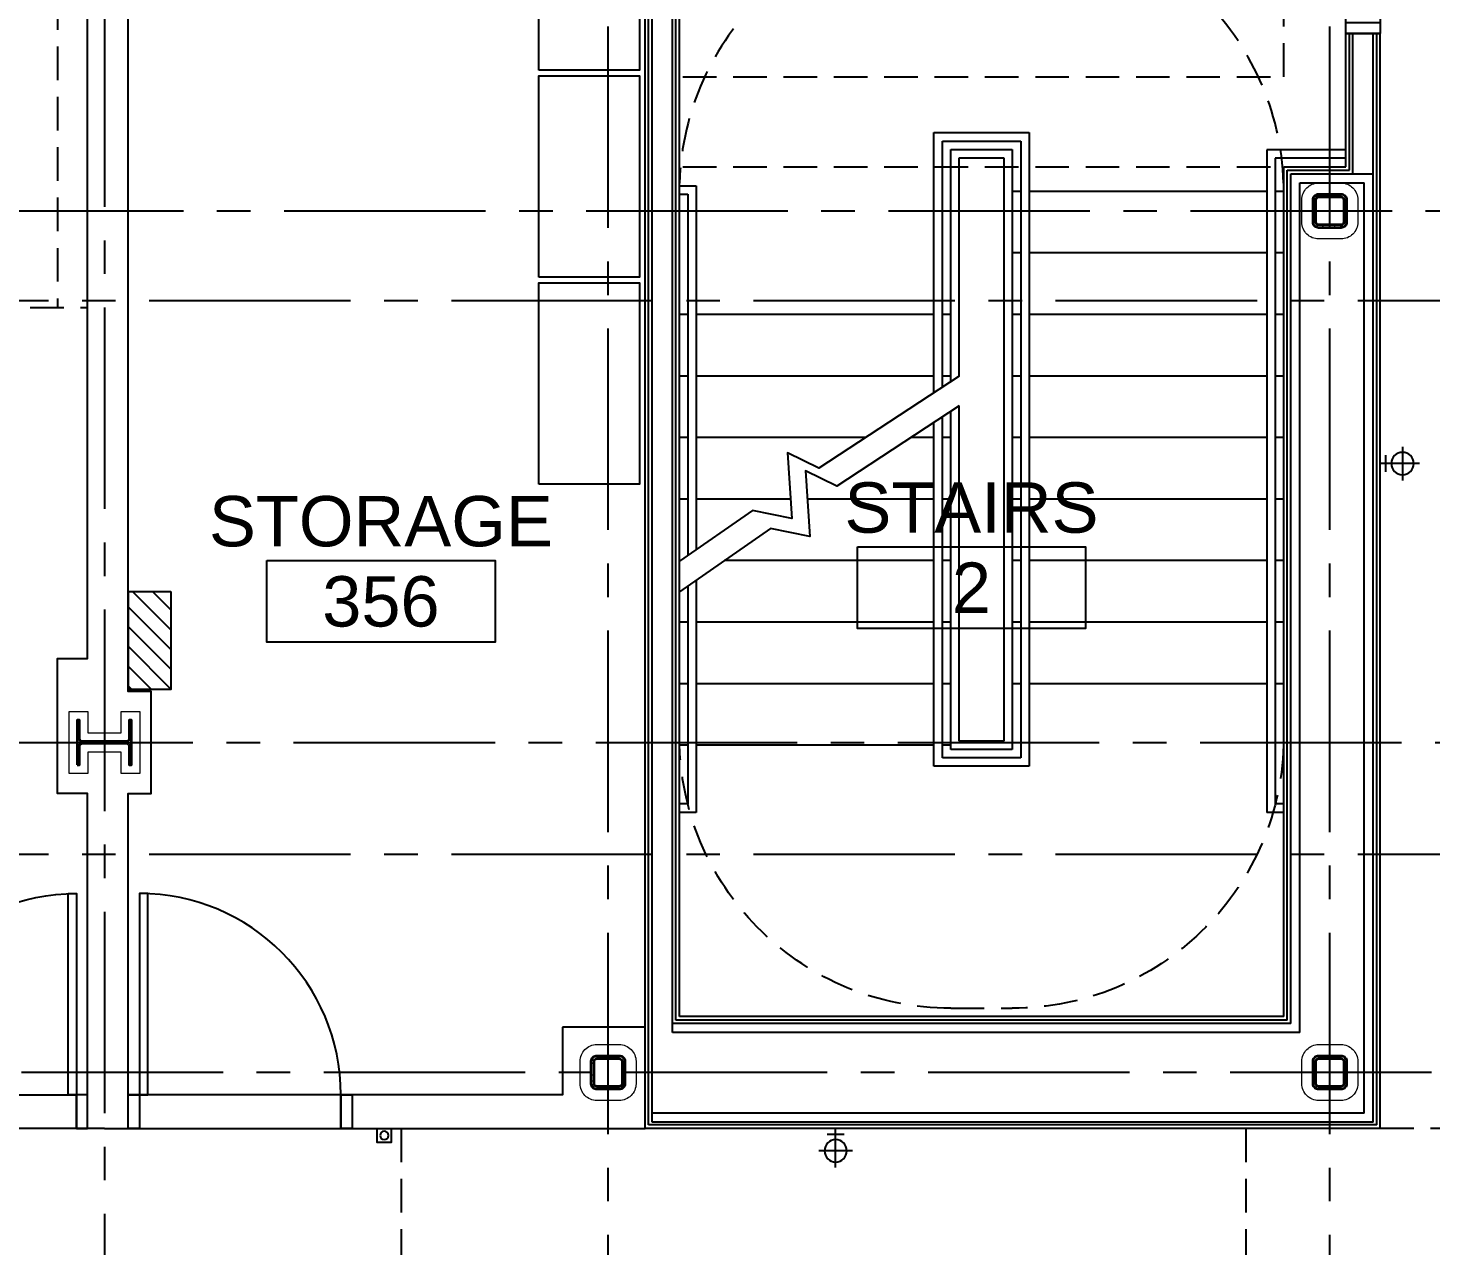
# Model space of a CAD drawing. Header units: inches. Extents: x 18000 to 22048, y 0 to 3165.
# Drawn here: x 21122.3 to 21373.1, y 1152.3 to 1370 of the extents above; entities that cross this region are included whole.
import ezdxf
from ezdxf.enums import TextEntityAlignment as Align

# ---------------------------------------------------------------- set-up
doc = ezdxf.new("R2010")
doc.units = ezdxf.units.IN
doc.header["$LTSCALE"] = 48
doc.header["$MEASUREMENT"] = 0
for name, pattern in [('CENTER2', [1.125, 0.75, -0.125, 0.125, -0.125]), ('HIDDEN', [0.375, 0.25, -0.125]), ('HIDDEN2', [0.1875, 0.125, -0.0625])]:
    doc.linetypes.add(name, pattern=pattern)
for name, color, linetype in [('_0_Objects', 8, 'Continuous'), ('A-Door', 8, 'Continuous'), ('A-Door-Head', 8, 'Continuous'), ('A-Flor-Case', 8, 'Continuous'), ('A-Flor-Hral', 8, 'Continuous'), ('A-Flor-Soffit', 8, 'HIDDEN2'), ('A-Flor-Spcl', 8, 'Continuous'), ('A-Flor-Strs', 8, 'Continuous'), ('A-Flor-Wall Mtd Fixture', 8, 'Continuous'), ('A-Grid(3-32)', 8, 'CENTER2'), ('A-Tag-Rm(3-32)', 8, 'Continuous'), ('A-Wall-Full', 8, 'Continuous'), ('A-Wall-Hatch', 8, 'Continuous'), ('S-Grid-Iden', 8, 'Continuous')]:
    doc.layers.add(name, color=color, linetype=linetype)
for name, color, linetype, lineweight in [('A-Detl-Hatch', 8, 'Continuous', 18), ('S-Detl-Hatch', 8, 'Continuous', 18), ('S-Detl-Wide', 8, 'Continuous', 35)]:
    doc.layers.add(name, color=color, linetype=linetype, lineweight=lineweight)
doc.styles.get("Standard").update_dxf_attribs({"font": 'arial.ttf'})

# ---------------------------------------------------------------- blocks, each defined once
blk = doc.blocks.new('st clearance 1')
at = {"linetype": 'HIDDEN2'}
blk.add_line((19.5, 48.5), (30.5, 48.5), dxfattribs=at)
for centre, start, end in [((19.5, 0), 90, 178.2277), ((30.5, 0), 1.7723, 90)]:
    blk.add_arc(centre, 48.5, start, end, dxfattribs=at)
blk = doc.blocks.new('st 3rd 4th right')
at = {"layer": 'A-Flor-Hral'}
for p, q in [((45.5, 111.55), (45.5, 158)), ((45.5, 158), (62.5, 158)), ((62.5, 158), (62.5, 44.75)), ((47, 112.53), (47, 156.5)), ((47, 156.5), (61, 156.5)), ((61, 156.5), (61, 46.25)), ((48.5, 113.52), (48.5, 155)), ((48.5, 155), (59.5, 155)), ((50, 114.5), (50, 153.5)), ((50, 153.5), (58, 153.5)), ((58, 153.5), (58, 49.25)), ((59.5, 155), (59.5, 47.75)), ((105, 154.91), (105, 36.5)), ((119.12, 154.91), (105, 154.91)), ((106.5, 153.41), (106.5, 38)), ((119.12, 153.41), (106.5, 153.41)), ((0, 148.5), (3, 148.5)), ((3, 148.5), (3, 83.47)), ((0, 147), (1.5, 147)), ((1.5, 147), (1.5, 82.43)), ((48.5, 47.75), (48.5, 108.18)), ((50, 49.25), (50, 109.16)), ((45.5, 44.75), (45.5, 106.21)), ((47, 46.25), (47, 107.2)), ((3, 78.01), (3, 36.5)), ((1.5, 76.97), (1.5, 38)), ((59.5, 47.75), (48.5, 47.75)), ((58, 49.25), (50, 49.25)), ((61, 46.25), (47, 46.25)), ((62.5, 44.75), (45.5, 44.75)), ((1.5, 38), (0, 38)), ((108, 38), (106.5, 38)), ((3, 36.5), (0, 36.5)), ((108, 36.5), (105, 36.5))]:
    blk.add_line(p, q, dxfattribs=at)
for points in [[(50, 114.5), (24.9, 98.04), (19.35, 100.77), (20.12, 89.05), (13.06, 90.45), (0, 81.39)], [(50, 109.16), (28.12, 94.82), (22.57, 97.55), (23.34, 85.83), (16.29, 87.23), (0, 75.93)]]:
    blk.add_lwpolyline(points, dxfattribs=at)
at = {"layer": 'A-Flor-Strs'}
for p, q in [((61, 147.5), (59.5, 147.5)), ((105, 147.5), (62.5, 147.5)), ((108, 147.5), (106.5, 147.5)), ((61, 136.5), (59.5, 136.5)), ((105, 136.5), (62.5, 136.5)), ((108, 136.5), (106.5, 136.5)), ((1.5, 125.5), (0, 125.5)), ((45.5, 125.5), (3, 125.5)), ((48.5, 125.5), (47, 125.5)), ((61, 125.5), (59.5, 125.5)), ((105, 125.5), (62.5, 125.5)), ((108, 125.5), (106.5, 125.5)), ((1.5, 114.5), (0, 114.5)), ((45.5, 114.5), (3, 114.5)), ((48.5, 114.5), (47, 114.5)), ((61, 114.5), (59.5, 114.5)), ((105, 114.5), (62.5, 114.5)), ((108, 114.5), (106.5, 114.5)), ((1.5, 103.5), (0, 103.5)), ((33.23, 103.5), (3, 103.5)), ((45.5, 103.5), (41.36, 103.5)), ((48.5, 103.5), (47, 103.5)), ((61, 103.5), (59.5, 103.5)), ((105, 103.5), (62.5, 103.5)), ((108, 103.5), (106.5, 103.5)), ((1.5, 92.5), (0, 92.5)), ((19.89, 92.5), (3, 92.5)), ((45.5, 92.5), (22.9, 92.5)), ((48.5, 92.5), (47, 92.5)), ((61, 92.5), (59.5, 92.5)), ((105, 92.5), (62.5, 92.5)), ((108, 92.5), (106.5, 92.5)), ((45.5, 81.5), (8.03, 81.5)), ((48.5, 81.5), (47, 81.5)), ((61, 81.5), (59.5, 81.5)), ((105, 81.5), (62.5, 81.5)), ((108, 81.5), (106.5, 81.5)), ((1.5, 70.5), (0, 70.5)), ((45.5, 70.5), (3, 70.5)), ((48.5, 70.5), (47, 70.5)), ((61, 70.5), (59.5, 70.5)), ((105, 70.5), (62.5, 70.5)), ((108, 70.5), (106.5, 70.5)), ((1.5, 59.5), (0, 59.5)), ((45.5, 59.5), (3, 59.5)), ((48.5, 59.5), (47, 59.5)), ((61, 59.5), (59.5, 59.5)), ((105, 59.5), (62.5, 59.5)), ((108, 59.5), (106.5, 59.5)), ((1.5, 48.5), (0, 48.5)), ((45.5, 48.5), (3, 48.5)), ((48.5, 48.5), (47, 48.5))]:
    blk.add_line(p, q, dxfattribs=at)
at = {"layer": 'A-Flor-Strs', "linetype": 'HIDDEN2'}
blk.add_blockref('st clearance 1', (29, 147.5), dxfattribs=at)
at = {"layer": 'A-Flor-Strs', "linetype": 'HIDDEN2', "xscale": -1, "rotation": 180}
blk.add_blockref('st clearance 1', (29, 50), dxfattribs=at)
blk = doc.blocks.new('3RD FLOOR CORE & SHELL')
at = {"layer": 'A-Door'}
blk.add_lwpolyline([(-657.63, -14671.05), (-651.5, -14671.05), (-651.5, -14673.05), (-657.63, -14673.05)], close=True, dxfattribs=at)
at = {"layer": 'A-Door-Head'}
blk.add_lwpolyline([(-657.63, -14633.05), (-651.5, -14633.05), (-651.5, -14673.05), (-657.63, -14673.05)], close=True, dxfattribs=at)
at = {"layer": 'A-Flor-Soffit'}
for p, q in [((-668.75, -14680.78), (-668.75, -14631.05)), ((-776.13, -14680.78), (-668.75, -14680.78)), ((-776.13, -14696.84), (-668.75, -14696.84))]:
    blk.add_line(p, q, dxfattribs=at)
at = {"layer": 'A-Wall-Full'}
for p, q in [((-782.88, -14868.75), (-782.88, -14585.88)), ((-776.75, -14848.75), (-776.75, -14592)), ((-657.63, -14673.05), (-651.5, -14673.05)), ((-657.63, -14696.84), (-657.63, -14673.05)), ((-651.5, -14868.75), (-651.5, -14673.05)), ((-668.75, -14848.75), (-668.75, -14696.84)), ((-668.75, -14696.84), (-657.63, -14696.84)), ((-668.75, -14848.75), (-776.75, -14848.75)), ((-651.5, -14868.75), (-782.88, -14868.75))]:
    blk.add_line(p, q, dxfattribs=at)
at = {"layer": 'A-Wall-Hatch'}
for p, q in [((-782.25, -14868.12), (-782.25, -14586.5)), ((-781.63, -14867.62), (-781.63, -14587.12)), ((-778, -14851.62), (-778, -14590.75)), ((-777.38, -14849.38), (-777.38, -14591.38)), ((-657, -14697.47), (-657, -14673.05)), ((-656.38, -14698.09), (-656.38, -14673.05)), ((-652.75, -14867.62), (-652.75, -14673.05)), ((-652.13, -14868.12), (-652.13, -14673.05)), ((-668.13, -14849.38), (-668.13, -14697.47)), ((-668.13, -14697.47), (-657, -14697.47)), ((-667.5, -14850), (-667.5, -14698.09)), ((-667.5, -14698.09), (-652.75, -14698.09)), ((-665.88, -14851.62), (-665.88, -14699.72)), ((-665.88, -14699.72), (-654.38, -14699.72)), ((-654.38, -14866), (-654.38, -14699.72)), ((-667.5, -14850), (-778, -14850)), ((-668.13, -14849.38), (-777.38, -14849.38)), ((-665.88, -14851.62), (-778, -14851.62)), ((-654.38, -14866), (-781.63, -14866)), ((-652.75, -14867.62), (-781.63, -14867.62)), ((-652.13, -14868.12), (-782.25, -14868.12))]:
    blk.add_line(p, q, dxfattribs=at)
blk.add_blockref('st 3rd 4th right', (-776.75, -14848.75))
blk = doc.blocks.new('*U24')
at = {"layer": 'A-Detl-Hatch'}
h = blk.add_hatch(dxfattribs=at)
h.set_pattern_fill('ANSI32', color=256, scale=6, style=0)
h.set_pattern_definition([(45, (-3, 0), (-1.591, 1.591), []), (45, (-1.9393, 0), (-1.591, 1.591), [])])
edge = h.paths.add_edge_path(flags=16)
edge.add_line((-2, -0.5), (2, -0.5))
edge.add_arc((2, -1), 0.5, 0, 90, ccw=False)
edge.add_line((2.5, -1), (2.5, -5))
edge.add_arc((2, -5), 0.5, -90, 0, ccw=False)
edge.add_line((2, -5.5), (-2, -5.5))
edge.add_arc((-2, -5), 0.5, 180, 270, ccw=False)
edge.add_line((-2.5, -5), (-2.5, -1))
edge.add_arc((-2, -1), 0.5, 90, 180, ccw=False)
edge = h.paths.add_edge_path()
edge.add_line((-2, 0), (2, 0))
edge.add_arc((2, -1), 1, 0, 90, ccw=False)
edge.add_line((3, -1), (3, -5))
edge.add_arc((2, -5), 1, -90, 0, ccw=False)
edge.add_line((2, -6), (-2, -6))
edge.add_arc((-2, -5), 1, 180, 270, ccw=False)
edge.add_line((-3, -5), (-3, -1))
edge.add_arc((-2, -1), 1, 90, 180, ccw=False)
at = {"linetype": 'ByBlock'}
for points in [[(-2, 0), (2, 0, -0.414214), (3, -1), (3, -5, -0.414214), (2, -6), (-2, -6, -0.414214), (-3, -5), (-3, -1, -0.414214)], [(-2, -0.5), (2, -0.5, -0.414214), (2.5, -1), (2.5, -5, -0.414214), (2, -5.5), (-2, -5.5, -0.414214), (-2.5, -5), (-2.5, -1, -0.414214)]]:
    blk.add_lwpolyline(points, format="xyb", close=True, dxfattribs=at)
blk = doc.blocks.new('HSS 6X6')
at = {"layer": 'S-Detl-Hatch'}
blk.add_lwpolyline([(13836.95, -7384.91), (13840.95, -7384.91, -0.414214), (13843.95, -7387.91), (13843.95, -7391.91, -0.414214), (13840.95, -7394.91), (13836.95, -7394.91, -0.414214), (13833.95, -7391.91), (13833.95, -7387.91, -0.414214)], format="xyb", close=True, dxfattribs=at)
at = {"layer": 'S-Detl-Wide'}
blk.add_blockref('*U24', (13838.95, -7386.91), dxfattribs=at)
blk = doc.blocks.new('*U9')
at = {"layer": 'A-Detl-Hatch'}
h = blk.add_hatch(dxfattribs=at)
h.set_pattern_fill('ANSI32', color=256, scale=6, style=0)
h.set_pattern_definition([(45, (0, -4.865), (-1.591, 1.591), []), (45, (1.0607, -4.865), (-1.591, 1.591), [])])
edge = h.paths.add_edge_path()
edge.add_line((3.98, -9.73), (3.98, -9.295))
edge.add_line((3.98, -9.295), (0.645, -9.295))
edge.add_arc((0.645, -8.795), 0.5, 180, 270, ccw=False)
edge.add_line((0.145, -8.795), (0.145, -0.935))
edge.add_arc((0.645, -0.935), 0.5, 90, 180, ccw=False)
edge.add_line((0.645, -0.435), (3.98, -0.435))
edge.add_line((3.98, -0.435), (3.98, 0))
edge.add_line((3.98, 0), (-3.98, 0))
edge.add_line((-3.98, 0), (-3.98, -0.435))
edge.add_line((-3.98, -0.435), (-0.645, -0.435))
edge.add_arc((-0.645, -0.935), 0.5, 0, 90, ccw=False)
edge.add_line((-0.145, -0.935), (-0.145, -8.795))
edge.add_arc((-0.645, -8.795), 0.5, -90, 0, ccw=False)
edge.add_line((-0.645, -9.295), (-3.98, -9.295))
edge.add_line((-3.98, -9.295), (-3.98, -9.73))
edge.add_line((-3.98, -9.73), (3.98, -9.73))
at = {"linetype": 'ByBlock'}
blk.add_lwpolyline([(3.98, -9.73), (3.98, -9.295), (0.645, -9.295, -0.4142136), (0.145, -8.795), (0.145, -0.935, -0.4142136), (0.645, -0.435), (3.98, -0.435), (3.98, 0), (-3.98, 0), (-3.98, -0.435), (-0.645, -0.435, -0.4142136), (-0.145, -0.935), (-0.145, -8.795, -0.4142136), (-0.645, -9.295), (-3.98, -9.295), (-3.98, -9.73)], format="xyb", close=True, dxfattribs=at)
blk = doc.blocks.new('W10X33')
at = {"layer": 'S-Detl-Hatch'}
blk.add_lwpolyline([(13773.28, -7309.78), (13773.28, -7306.34), (13769.45, -7306.34), (13769.45, -7300.48), (13773.28, -7300.48), (13773.28, -7297.05), (13762.32, -7297.05), (13762.32, -7300.48), (13766.16, -7300.48), (13766.16, -7306.34), (13762.32, -7306.34), (13762.32, -7309.78)], close=True, dxfattribs=at)
at = {"layer": 'S-Detl-Wide'}
blk.add_blockref('*U9', (13767.8, -7298.55), dxfattribs=at)
blk = doc.blocks.new('3RD FLOOR - STRUCTURAL GRID')
at = {"layer": 'A-Grid(3-32)'}
for p, q in [((-879.5, -13426.01), (-879.5, -15409.77)), ((-789.5, -15409.77), (-789.5, -13426.01)), ((-660.5, -15409.77), (-660.5, -13426.01)), ((-3871.39, -14704.75), (-111.62, -14704.75)), ((-3895.5, -14720.75), (-87.5, -14720.75)), ((-3869.7, -14799.75), (-113.3, -14799.75)), ((-3895.5, -14819.75), (-87.5, -14819.75)), ((-102.31, -14858.75), (-3880.69, -14858.75))]:
    blk.add_line(p, q, dxfattribs=at)
at = {"rotation": 270}
blk.add_blockref('W10X33', (6423.91, -1031.95), dxfattribs=at)
at = {"layer": 'S-Grid-Iden'}
for p in [(-14499.45, -7314.84), (-14628.45, -7468.84), (-14499.45, -7468.84), (-14499.45, -7468.84)]:
    blk.add_blockref('HSS 6X6', p, dxfattribs=at)
blk = doc.blocks.new('36in door')
blk.add_lwpolyline([(-1.5, -36), (0, -36), (0, 0), (-1.5, 0)], close=True)
blk.add_arc((0, 0), 36, 180, 270)
blk = doc.blocks.new('King Studio 1')
at = {"layer": 'A-Door'}
blk.add_lwpolyline([(221, 6), (219, 6), (219, 0), (221, 0)], close=True, dxfattribs=at)
at = {"layer": 'A-Door-Head'}
blk.add_lwpolyline([(183, 6), (219, 6), (219, 0), (183, 0)], close=True, dxfattribs=at)
at = {"layer": 'A-Flor-Soffit'}
for p, q in [((215.63, 247.38), (215.63, 146.75)), ((111.74, 146.75), (221, 146.75))]:
    blk.add_line(p, q, dxfattribs=at)
at = {"layer": 'A-Wall-Full'}
for p, q in [((219, 0), (219, 6)), ((221, 6), (219, 6)), ((224, 0), (219, 0))]:
    blk.add_line(p, q, dxfattribs=at)
blk.add_lwpolyline([(221, 6), (221, 59.9), (215.63, 59.9), (215.63, 84), (221, 84), (221, 247.38)], dxfattribs=at)
at = {"layer": 'A-Door', "xscale": -1, "rotation": 180.0000000000306}
blk.add_blockref('36in door', (219, 6), dxfattribs=at)
blk = doc.blocks.new('storage 3')
at = {"layer": 'A-Door'}
for points in [[(-92.37, 6), (-90.37, 6), (-90.37, 0), (-92.37, 0)], [(-54.37, 6), (-52.37, 6), (-52.37, 0), (-54.37, 0)]]:
    blk.add_lwpolyline(points, close=True, dxfattribs=at)
at = {"layer": 'A-Door-Head'}
blk.add_lwpolyline([(-54.37, 6), (-90.37, 6), (-90.37, 0), (-54.37, 0)], close=True, dxfattribs=at)
at = {"layer": 'A-Wall-Full'}
for p, q in [((0, 18.13), (-14.75, 18.13)), ((-90.37, 6), (-90.37, 0)), ((-54.37, 6), (-54.37, 0)), ((-96.62, 0), (-90.37, 0)), ((-54.37, 0), (0, 0))]:
    blk.add_line(p, q, dxfattribs=at)
for points in [[(-90.37, 6), (-92.37, 6), (-92.37, 59.9), (-88.26, 59.9), (-88.26, 78.11), (-92.37, 78.11), (-92.37, 263.17), (0, 263.17)], [(-14.75, 18.13), (-14.75, 6), (-54.37, 6)]]:
    blk.add_lwpolyline(points, dxfattribs=at)
at = {"layer": 'A-Door', "rotation": 180}
blk.add_blockref('36in door', (-90.37, 6), dxfattribs=at)
blk = doc.blocks.new('door sign light')
at = {"layer": 'A-Flor-Wall Mtd Fixture'}
blk.add_lwpolyline([(-1.25, -2.5), (1.25, -2.5), (1.25, 0), (-1.25, 0)], close=True, dxfattribs=at)
blk.add_circle((0, -1.25), 0.75, dxfattribs=at)
blk = doc.blocks.new('wall sconce typ')
for p, q in [((0, 7), (0, 0)), ((3, 4), (-3, 4)), ((-1.5, 1), (1.5, 1))]:
    blk.add_line(p, q)
blk.add_circle((0, 4), 2)
blk = doc.blocks.new('guest corridor ceiling layout')
at = {"layer": 'A-Flor-Soffit'}
for p, q in [((-511, -1013), (-511, -1073)), ((-360, -1013), (-360, -1073)), ((-276, -1013), (-336, -1013))]:
    blk.add_line(p, q, dxfattribs=at)
at = {"layer": 'A-Flor-Soffit', "xscale": -1, "rotation": 180}
blk.add_blockref('door sign light', (-514, -1015.5), dxfattribs=at)
at = {"layer": 'A-Flor-Wall Mtd Fixture', "xscale": -1, "rotation": 180}
blk.add_blockref('wall sconce typ', (-433.32, -1013), dxfattribs=at)
blk = doc.blocks.new('Rm Tag')
blk.add_lwpolyline([(-0.2124, 0.0759), (0.2124, 0.0759), (0.2124, -0.0759), (-0.2124, -0.0759)], close=True)
for p in [(0, 0.2858), (0, 0.1493), (0, 0)]:
    blk.add_attdef('XXX', text='', height=0.0938).set_placement(p, align=Align.MIDDLE_CENTER)

msp = doc.modelspace()

# ---------------------------------------------------------------- hatches: boundary and pattern name
at = {"layer": 'A-Flor-Spcl'}
h = msp.add_hatch(dxfattribs=at)
h.set_pattern_fill('ANSI31', color=256, scale=20, angle=-450, style=0)
h.set_pattern_definition([(315, (19166.65, -6956.405), (1.76776695, 1.76776695), [])])
h.paths.add_polyline_path([(21147.86, 1269.23), (21147.86, 1251.7), (21140.27, 1251.7), (21140.27, 1269.23)])

# ---------------------------------------------------------------- linework, layer by layer
at = {"layer": 'A-Flor-Case'}
for points in [[(21213.62, 1362.42), (21213.62, 1398.42), (21231.62, 1398.42), (21231.62, 1362.42)], [(21213.62, 1325.42), (21213.62, 1361.42), (21231.62, 1361.42), (21231.62, 1325.42)], [(21213.62, 1288.42), (21213.62, 1324.42), (21231.62, 1324.42), (21231.62, 1288.42)]]:
    msp.add_lwpolyline(points, close=True, dxfattribs=at)
at = {"layer": 'A-Flor-Spcl'}
msp.add_lwpolyline([(21147.86, 1269.23), (21147.86, 1251.7), (21140.27, 1251.7), (21140.27, 1269.23)], close=True, dxfattribs=at)

# ---------------------------------------------------------------- block references
at = {"layer": '_0_Objects', "linetype": 'HIDDEN'}
msp.add_blockref('3RD FLOOR - STRUCTURAL GRID', (22015.5, 16042.01), dxfattribs=at)
at = {"layer": '_0_Objects'}
for name, p in [('3RD FLOOR CORE & SHELL', (22015.5, 16042.01)), ('King Studio 1', (20912, 1173.26)), ('storage 3', (21232.62, 1173.26))]:
    msp.add_blockref(name, p, dxfattribs=at)
at = {"layer": 'A-Flor-Wall Mtd Fixture', "xscale": -1, "rotation": 270}
msp.add_blockref('wall sconce typ', (21364, 1292.11), dxfattribs=at)
at = {"layer": 'A-Tag-Rm(3-32)'}
ref = msp.add_blockref('Rm Tag', (21290.95, 1269.92), dxfattribs=dict(at, xscale=96, yscale=96, zscale=96))
ref.add_attrib('XXX', 'STAIRS', dxfattribs={"layer": '0', "height": 9}).set_placement((21290.95, 1284.25), align=Align.MIDDLE_CENTER)
ref.add_attrib('XXX', '2', dxfattribs={"layer": '0', "height": 9}).set_placement((21290.95, 1269.92), align=Align.MIDDLE_CENTER)
ref = msp.add_blockref('Rm Tag', (21185.41, 1267.48), dxfattribs=dict(at, xscale=96, yscale=96, zscale=96))
ref.add_attrib('XXX', 'STORAGE', dxfattribs={"layer": '0', "height": 9}).set_placement((21185.41, 1281.81), align=Align.MIDDLE_CENTER)
ref.add_attrib('XXX', '356', dxfattribs={"layer": '0', "height": 9}).set_placement((21185.41, 1267.48), align=Align.MIDDLE_CENTER)
at = {"layer": 'A-Wall-Full'}
msp.add_blockref('guest corridor ceiling layout', (21700, 2186.26), dxfattribs=at)

doc.saveas('drawing.dxf')
